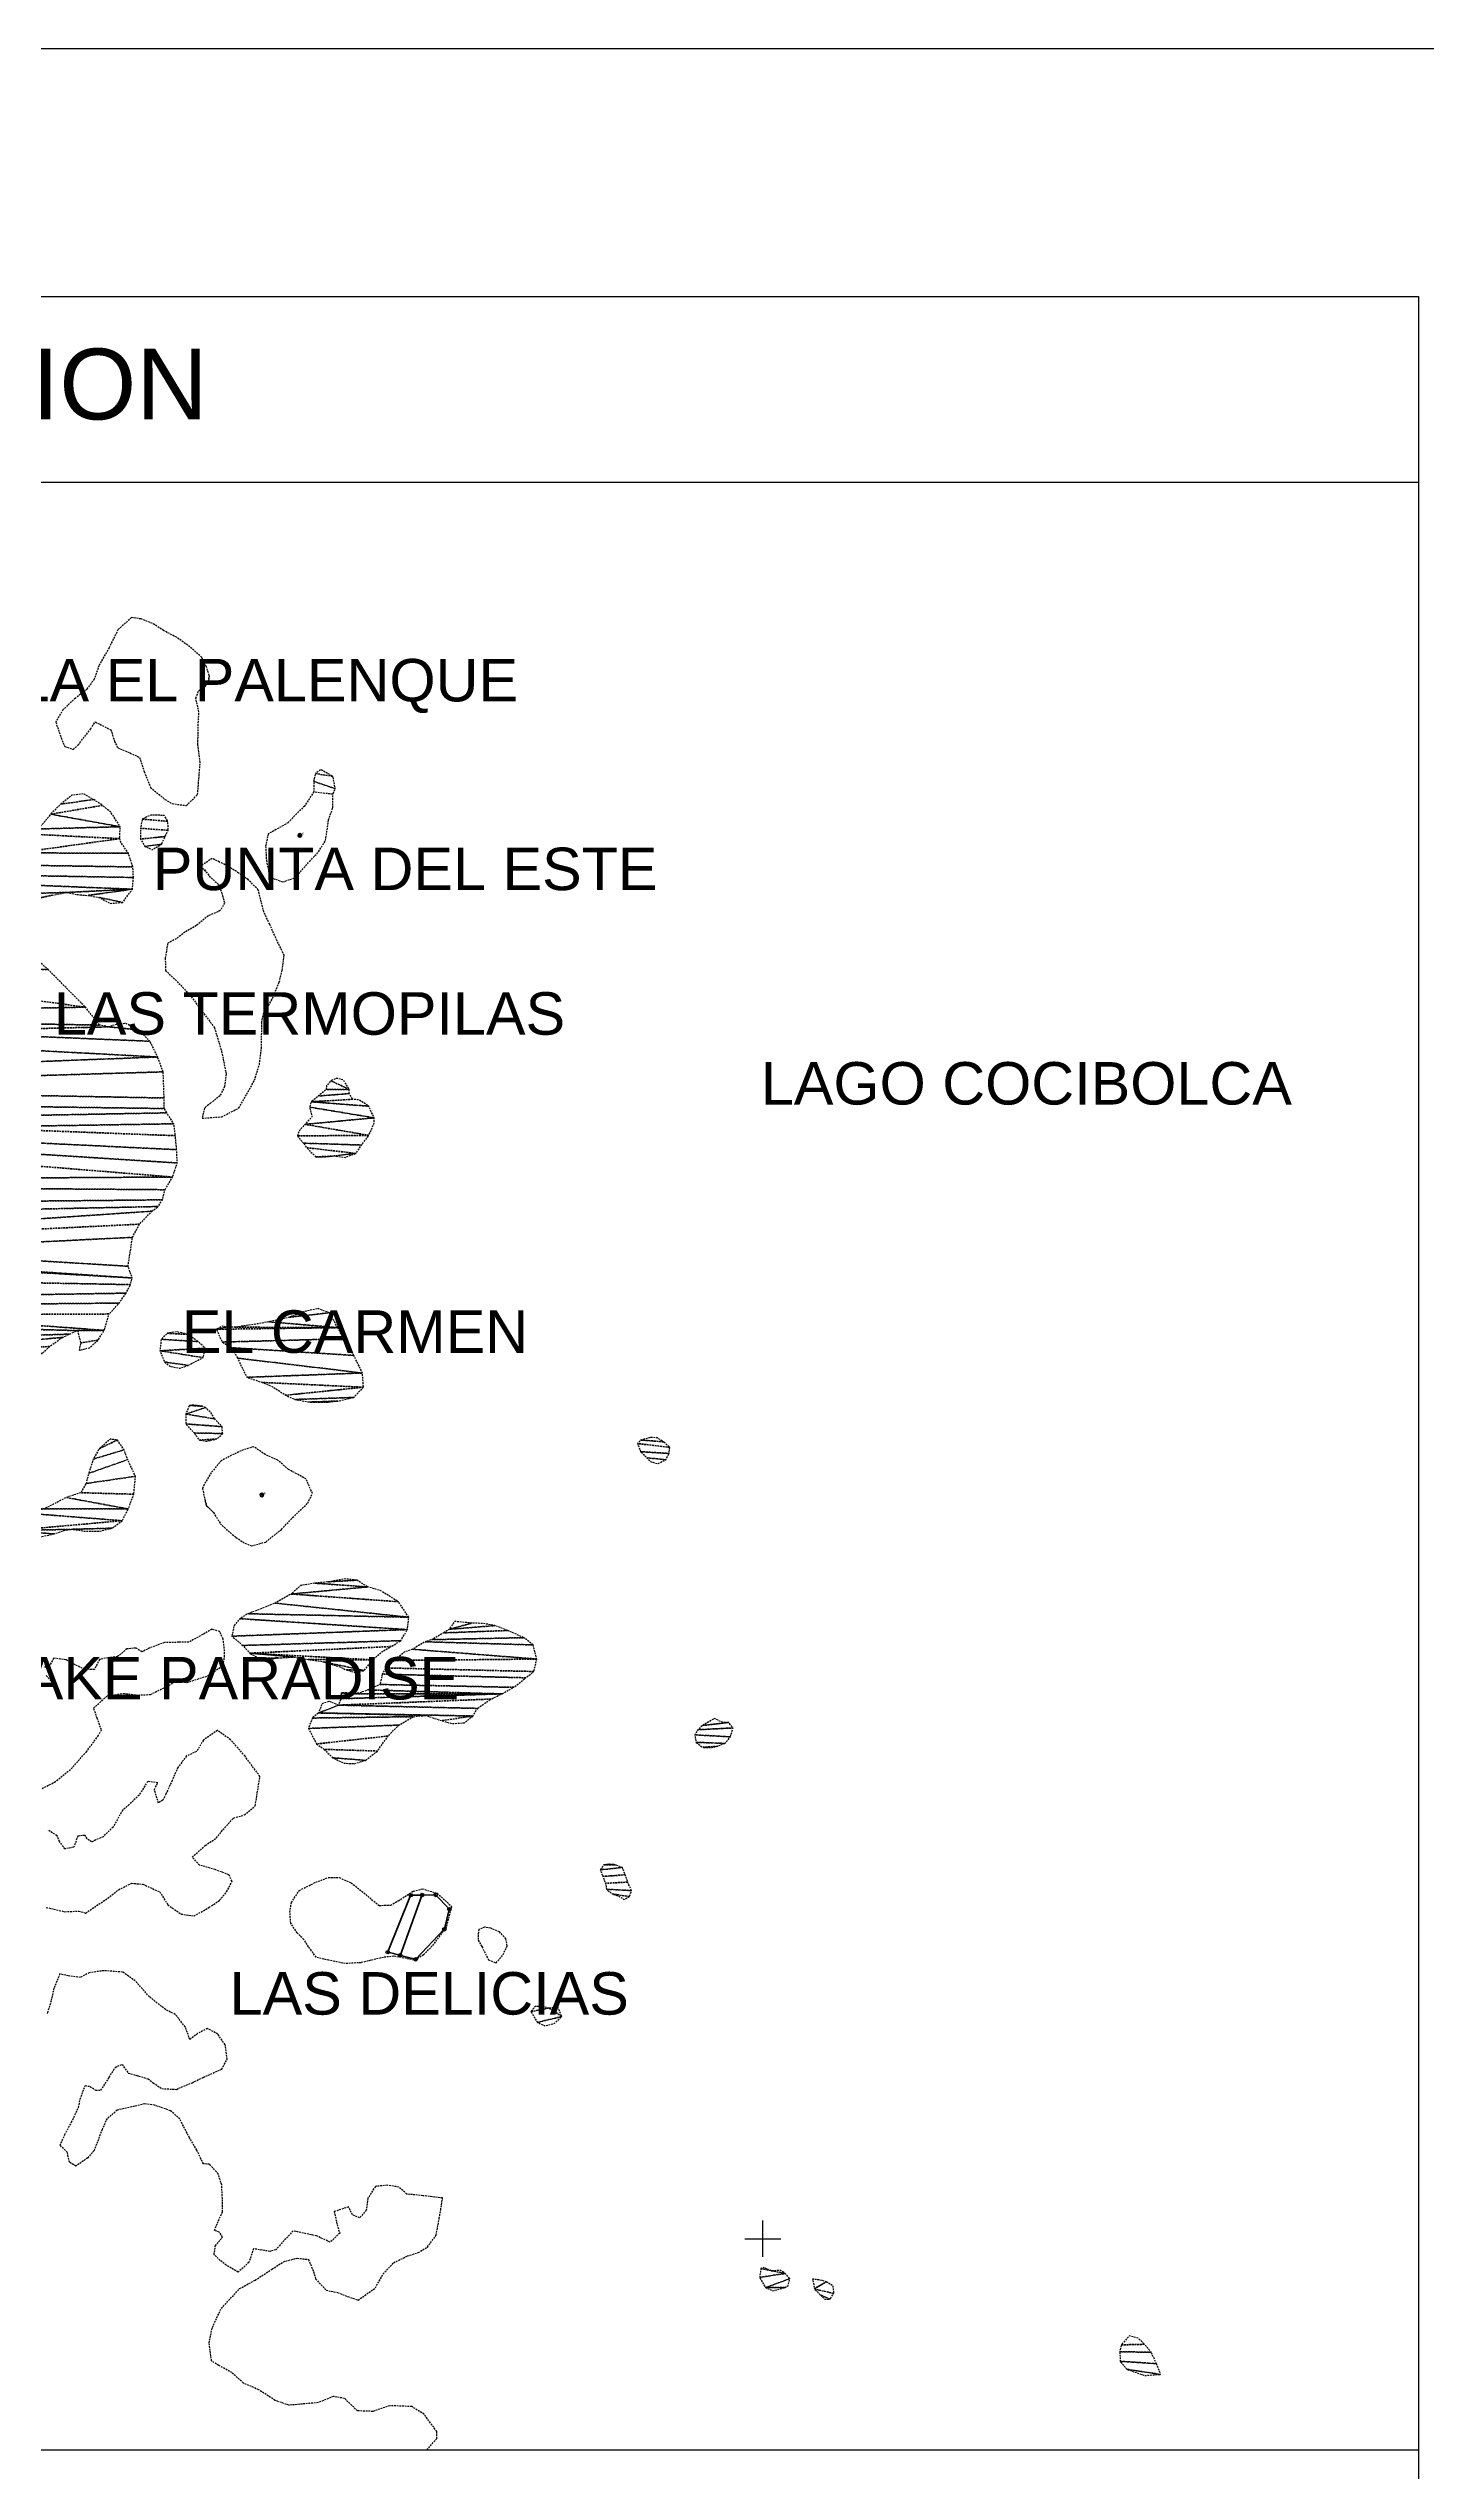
# Model space of a CAD drawing. Header units: metres. Extents: x 615852 to 659911, y 1301217 to 1325118.
# Drawn here: x 619861.3 to 620055.9, y 1315011.7 to 1315353.8 of the extents above; entities that cross this region are included whole.
import ezdxf
from ezdxf.enums import TextEntityAlignment as Align

# ---------------------------------------------------------------- set-up
doc = ezdxf.new("R2010")
doc.units = ezdxf.units.M
doc.header["$PDMODE"] = 32
doc.header["$PDSIZE"] = 0.5
doc.linetypes.add('HIDDEN', pattern=[0.375, 0.25, -0.125])
for name, color, linetype in [('3', 7, 'Continuous'), ('42', 7, 'Continuous'), ('CAJETIN', 5, 'Continuous'), ('CVL_CUADCON_LIN', 8, 'Continuous'), ('TEXTO 2', 7, 'Continuous')]:
    doc.layers.add(name, color=color, linetype=linetype)
doc.layers.add('Point', color=5, linetype='Continuous', lineweight=100)
doc.layers.add('Point_Name', color=1, linetype='Continuous', lineweight=100)
doc.styles.add('PI', font='arial.ttf', dxfattribs={"height": 0.4})
doc.styles.get("Standard").update_dxf_attribs({"font": 'arial.ttf'})

# ---------------------------------------------------------------- blocks, each defined once
blk = doc.blocks.new('COORD')
at = {"layer": '42', "color": 2, "linetype": 'Continuous'}
for p, q in [((-2, 0), (2, 0)), ((0, -2), (0, 2))]:
    blk.add_line(p, q, dxfattribs=at)
blk = doc.blocks.new('COORD$')
at = {"layer": '42', "color": 2, "linetype": 'Continuous'}
blk.add_blockref('COORD', (0, 0), dxfattribs=at)

msp = doc.modelspace()

# ---------------------------------------------------------------- linework, layer by layer
msp.add_line((620054.73869, 1315014.74193), (619584.56393, 1315014.74193))
msp.add_lwpolyline([(619050.23868, 1313882.06251), (619050.23868, 1315353.81251), (620089.73868, 1315353.81251), (620089.73868, 1313882.06251)], close=True)
at = {"layer": '3', "color": 30, "linetype": 'HIDDEN'}
for points in [[(619883.21468, 1315263.44311), (619883.91526, 1315264.45486), (619884.00267, 1315265.29764), (619883.56714, 1315266.58782), (619882.93791, 1315267.84333), (619881.27005, 1315269.34605), (619879.37754, 1315270.68439), (619877.55422, 1315271.63485), (619875.98894, 1315272.65297), (619874.36351, 1315273.28207), (619873.00211, 1315273.46072), (619871.11202, 1315271.7554), (619869.84631, 1315269.21544), (619868.4189, 1315266.67357), (619867.76088, 1315264.7882), (619866.70912, 1315263.35149), (619865.1051, 1315262.10285), (619863.34371, 1315260.46379), (619862.32813, 1315258.70368), (619863.09803, 1315256.47846), (619863.59715, 1315255.28615), (619864.76729, 1315254.84615), (619865.50432, 1315255.50213), (619867.25857, 1315257.7564), (619867.8948, 1315258.73502), (619870.1083, 1315257.62707), (619870.61226, 1315256.01387), (619871.07596, 1315255.08023), (619872.79976, 1315254.35518), (619874.16626, 1315253.72329), (619874.80415, 1315251.7231), (619875.70338, 1315249.49929), (619877.72943, 1315247.80645), (619878.77202, 1315247.20322), (619880.78176, 1315246.93474), (619882.3501, 1315248.47441), (619882.71862, 1315253.04399), (619882.39853, 1315255.56585), (619882.43293, 1315258.22125), (619882.54048, 1315260.13287), (619882.09729, 1315262.10285), (619882.50569, 1315263.17602), (619883.11771, 1315263.44196), (619883.91628, 1315264.35776), (619884.03619, 1315265.20093), (619884.00267, 1315265.29764)], [(619898.75487, 1315248.88867), (619897.45106, 1315246.86631), (619896.33062, 1315245.78499), (619895.11524, 1315244.50845), (619893.44318, 1315243.55034), (619892.31751, 1315242.92227), (619891.94925, 1315241.16954), (619892.06929, 1315239.1635), (619892.37791, 1315237.64523), (619893.0042, 1315236.64877), (619894.3693, 1315236.14621), (619896.11018, 1315236.74893), (619898.15547, 1315239.03888), (619899.43443, 1315240.4134), (619900.41942, 1315242.01118), (619900.83954, 1315244.8976), (619901.43487, 1315246.62051), (619901.4443, 1315248.62809)], [(619883.34491, 1315237.89817), (619884.0028, 1315236.9667), (619885.34343, 1315235.78407), (619885.87926, 1315234.20362), (619886.15003, 1315233.17059), (619885.54731, 1315232.09525), (619883.8727, 1315231.36384), (619882.17311, 1315229.98447), (619880.56539, 1315229.05949), (619879.34594, 1315228.13898), (619878.12368, 1315227.47739), (619877.79136, 1315225.40139), (619877.81137, 1315223.65325), (619879.18526, 1315222.37378), (619881.21615, 1315220.26006), (619884.73282, 1315215.573), (619885.74215, 1315212.21727), (619886.39367, 1315209.0193), (619886.15475, 1315207.2681), (619885.52234, 1315205.96569), (619884.20706, 1315204.94694), (619883.30897, 1315204.22431), (619883.00175, 1315202.79626), (619885.75056, 1315202.98957), (619888.19596, 1315204.24788), (619890.38461, 1315208.15829), (619891.0713, 1315210.36783), (619891.36871, 1315212.67014), (619891.42401, 1315216.32952), (619891.60559, 1315217.43238), (619892.93921, 1315219.68181), (619893.88381, 1315221.99138), (619894.2852, 1315223.67962), (619894.58478, 1315225.78774), (619893.3917, 1315228.2348), (619892.52802, 1315230.16758), (619891.69899, 1315231.90654), (619890.9189, 1315235.03838), (619889.47824, 1315236.47892), (619888.14066, 1315237.40262), (619886.5755, 1315238.42074), (619885.43658, 1315238.95822), (619884.39501, 1315239.46435), (619882.75723, 1315238.34467), (619883.67379, 1315237.43243)], [(619883.35816, 1315148.95529), (619883.62703, 1315148.08409), (619884.60896, 1315147.12395), (619885.56566, 1315145.54834), (619886.67783, 1315144.525), (619887.78884, 1315143.59875), (619889.02779, 1315142.80349), (619889.93837, 1315142.42529), (619891.97117, 1315142.96659), (619894.18415, 1315144.74034), (619895.75109, 1315146.40961), (619897.89629, 1315148.44152), (619898.56042, 1315149.80904), (619897.66297, 1315151.87102), (619895.18788, 1315153.20261), (619893.68414, 1315154.51292), (619891.89497, 1315155.30193), (619890.26394, 1315156.41651), (619888.84481, 1315155.97932), (619887.49232, 1315155.38106), (619885.72278, 1315154.45418), (619884.25332, 1315152.75369), (619883.26896, 1315151.09119), (619883.04916, 1315150.50592), (619883.52853, 1315148.21254), (619884.11799, 1315147.60408)], [(619860.39128, 1315108.18745), (619862.16146, 1315109.04948), (619864.50238, 1315110.95422), (619866.64362, 1315113.34229), (619868.30091, 1315115.59541), (619868.77671, 1315116.44265), (619868.17501, 1315118.11943), (619867.67359, 1315119.50594), (619869.56343, 1315121.24363), (619871.85733, 1315121.59367), (619873.96378, 1315121.3587), (619875.71065, 1315121.44343), (619878.3175, 1315122.73603), (619879.37767, 1315123.42807), (619880.86994, 1315123.12136), (619882.32067, 1315123.62367), (619883.77216, 1315124.06112), (619885.95571, 1315125.57543), (619886.16825, 1315126.80826), (619886.12251, 1315127.97343), (619885.9459, 1315129.26654), (619885.48067, 1315130.32964), (619884.37666, 1315130.64081), (619883.09031, 1315129.91373), (619881.12848, 1315128.82285), (619879.70451, 1315128.80654), (619877.69809, 1315128.7836), (619875.6031, 1315128.01497), (619874.47679, 1315127.45163), (619873.6614, 1315127.9928), (619872.36804, 1315127.88092), (619871.0534, 1315126.7973), (619869.72844, 1315126.62031), (619868.50134, 1315126.37961), (619867.77286, 1315124.97908), (619866.41336, 1315124.9959), (619865.01399, 1315125.65979), (619863.77657, 1315126.32558), (619862.02601, 1315126.56463), (619861.32849, 1315125.29395), (619860.71366, 1315125.28681)], [(619860.98584, 1315124.12432), (619861.90457, 1315123.03395), (619858.73603, 1315122.7387)], [(619860.97157, 1315091.38983), (619863.60034, 1315090.77233), (619865.57364, 1315090.85962), (619866.5478, 1315090.57928), (619869.6632, 1315092.68714), (619871.20326, 1315093.87041), (619873.03753, 1315094.79793), (619874.62512, 1315094.6542), (619877.00005, 1315093.58052), (619878.15376, 1315091.74815), (619880.01365, 1315090.44192), (619881.86156, 1315090.17165), (619883.98369, 1315091.39391), (619885.4613, 1315092.38209), (619886.45075, 1315093.59147), (619887.21084, 1315095.05711), (619886.77938, 1315095.99113), (619884.82915, 1315096.71363), (619882.62075, 1315097.36834), (619881.5723, 1315098.48955), (619883.43079, 1315100.12963), (619885.00461, 1315101.18381), (619885.92984, 1315102.35994), (619887.43231, 1315103.99607), (619888.94853, 1315104.43429), (619890.48744, 1315105.71465), (619891.15196, 1315109.86665), (619889.04792, 1315112.72428), (619887.01486, 1315115.03232), (619885.15472, 1315116.37091), (619883.16384, 1315114.98823), (619882.21108, 1315113.39084), (619880.79425, 1315112.75945), (619879.55059, 1315111.12625), (619878.76234, 1315109.30407), (619877.87801, 1315107.38366), (619877.43457, 1315106.53679), (619876.82446, 1315106.1089), (619876.25258, 1315108.01263), (619876.72724, 1315108.9571), (619875.30072, 1315109.16735), (619874.09274, 1315107.24324), (619872.68406, 1315105.89967), (619871.75449, 1315105.11193), (619870.42227, 1315102.73304), (619869.01385, 1315101.35711), (619867.3716, 1315100.62595), (619866.75155, 1315101.07219), (619866.45478, 1315101.55449), (619865.45258, 1315101.44593), (619864.85547, 1315099.88498), (619863.62837, 1315099.64427), (619862.83987, 1315100.67131), (619862.50665, 1315101.50938), (619861.20285, 1315102.30388)], [(619912.93812, 1315083.94824), (619910.05234, 1315084.50393), (619908.59791, 1315084.32541), (619906.79001, 1315083.91625), (619905.4346, 1315083.57692), (619903.20276, 1315083.45434), (619900.89956, 1315083.9137), (619899.0821, 1315084.34618), (619898.02945, 1315085.82354), (619897.33804, 1315086.85173), (619896.42122, 1315087.78028), (619895.49918, 1315089.16194), (619895.38424, 1315090.71474), (619895.59525, 1315092.07703), (619896.70869, 1315093.77344), (619899.02578, 1315094.93326), (619900.79825, 1315095.60109), (619902.35207, 1315095.58643), (619904.04338, 1315094.86113), (619905.51335, 1315093.67991), (619906.91858, 1315092.49792), (619907.96372, 1315091.66813), (619909.61412, 1315091.68699), (619910.67506, 1315092.3143), (619912.79579, 1315093.66602), (619914.0866, 1315094.00459), (619916.19752, 1315093.3811), (619918.19299, 1315091.52605), (619917.44959, 1315088.60344), (619915.47311, 1315085.95823), (619914.25786, 1315084.68156), (619913.35735, 1315084.16282), (619912.93812, 1315083.94824)], [(619921.96972, 1315086.74482), (619922.4979, 1315085.84431), (619922.99473, 1315084.8462), (619923.42542, 1315083.97691), (619924.49821, 1315083.56826), (619925.48843, 1315084.71291), (619926.05687, 1315085.94969), (619925.88357, 1315086.95151), (619924.96637, 1315087.91229), (619923.73035, 1315088.44862), (619922.85481, 1315088.60051), (619922.07026, 1315088.27481), (619921.94972, 1315087.49625), (619921.96972, 1315086.74482)], [(619914.69579, 1315014.74193), (619914.73315, 1315014.78242), (619916.10654, 1315016.38466), (619916.12743, 1315017.38864), (619914.31941, 1315019.82869), (619912.59166, 1315020.90976), (619909.48313, 1315021.03617), (619907.09723, 1315020.23173), (619904.92783, 1315020.30411), (619903.09534, 1315022.06397), (619901.50623, 1315022.33717), (619899.38002, 1315021.47107), (619895.2414, 1315021.09988), (619893.29154, 1315021.79001), (619890.97649, 1315023.28521), (619888.82952, 1315024.2321), (619887.1944, 1315025.70271), (619885.33796, 1315026.71765), (619884.32735, 1315027.35362), (619883.97451, 1315029.90747), (619884.43515, 1315032.08209), (619885.69882, 1315034.78401), (619888.28873, 1315037.56568), (619890.47597, 1315038.75634), (619892.85333, 1315040.30531), (619894.45965, 1315041.35975), (619896.39573, 1315041.86754), (619897.9837, 1315041.69144), (619898.71563, 1315039.95145), (619899.01839, 1315038.95117), (619900.49307, 1315037.34906), (619902.11531, 1315037.01151), (619903.57828, 1315036.44537), (619905.00811, 1315035.9437), (619907.44829, 1315037.65526), (619908.52643, 1315039.61034), (619910.02927, 1315041.21398), (619911.96027, 1315042.17501), (619913.50835, 1315042.6461), (619914.79393, 1315043.43779), (619916.03722, 1315045.10336), (619916.46332, 1315047.4718), (619916.67612, 1315048.67227), (619916.94817, 1315050.35899), (619914.16102, 1315050.68328), (619911.89273, 1315050.91647), (619910.74859, 1315051.90707), (619909.12749, 1315052.14752), (619907.44612, 1315051.99881), (619906.36543, 1315050.27043), (619906.15748, 1315048.64908), (619905.23161, 1315047.53768), (619904.22317, 1315047.97946), (619903.66008, 1315049.10627), (619901.62868, 1315048.43538), (619902.13927, 1315046.2396), (619902.44012, 1315045.40115), (619901.06304, 1315044.1227), (619899.14326, 1315045.00728), (619895.83392, 1315045.7141), (619894.01149, 1315043.75062), (619893.40444, 1315043.0638), (619892.56561, 1315042.82756), (619890.23106, 1315043.18931), (619889.60566, 1315041.27183), (619888.0679, 1315039.89437), (619886.40603, 1315040.87911), (619885.55674, 1315041.54936), (619884.67382, 1315042.34869), (619884.85387, 1315043.58114), (619885.87505, 1315044.85565), (619885.41416, 1315045.53023), (619884.73167, 1315045.78151), (619885.29858, 1315047.14789), (619885.86702, 1315048.38467), (619885.84523, 1315050.29476), (619885.75871, 1315052.20409), (619885.25513, 1315053.78492), (619884.00981, 1315055.13053), (619883.16766, 1315055.1857), (619882.23937, 1315057.11771), (619881.21615, 1315058.85451), (619879.8262, 1315061.52597), (619878.51845, 1315062.67661), (619876.27628, 1315063.4604), (619874.88251, 1315063.63879), (619871.00868, 1315062.75268), (619869.56572, 1315061.57057), (619868.87113, 1315060.04083), (619867.74024, 1315057.04916), (619866.84559, 1315056.03511), (619865.17607, 1315054.85045), (619864.26333, 1315055.42284), (619863.95611, 1315056.81151), (619862.94143, 1315057.80364), (619863.60403, 1315059.30062), (619864.55488, 1315061.05998), (619865.53439, 1315063.14337), (619865.77994, 1315064.31185), (619866.47007, 1315066.22997), (619867.18352, 1315066.10867), (619867.96654, 1315065.56711), (619868.71083, 1315065.57565), (619869.88747, 1315067.40228), (619870.71293, 1315068.80408), (619871.67944, 1315069.20355), (619872.56721, 1315067.98334), (619874.06062, 1315067.57953), (619875.35997, 1315067.17343), (619876.07814, 1315066.63123), (619877.28523, 1315065.80323), (619879.35779, 1315065.69747), (619881.58046, 1315066.62945), (619883.15759, 1315067.39221), (619885.76597, 1315068.55522), (619886.5267, 1315069.95612), (619886.24458, 1315071.99275), (619885.19154, 1315073.50248), (619883.72603, 1315074.29519), (619882.34259, 1315073.56708), (619881.25196, 1315072.71283), (619880.61636, 1315074.51869), (619879.2045, 1315076.28339), (619877.83749, 1315076.94766), (619875.55111, 1315078.76702), (619873.55118, 1315081.01072), (619871.75679, 1315082.25298), (619869.10049, 1315082.44921), (619867.06476, 1315082.16684), (619865.81001, 1315081.505), (619864.0922, 1315081.71193), (619862.8916, 1315081.98972), (619862.07303, 1315079.97284), (619861.67279, 1315078.1875), (619861.11097, 1315076.36787)]]:
    msp.add_lwpolyline(points, dxfattribs=at)
at = {"layer": 'CAJETIN'}
msp.add_lwpolyline([(619085.23868, 1313917.06251), (619085.23868, 1315318.81251), (620054.73868, 1315318.81251), (620054.73868, 1313917.06251)], close=True, dxfattribs=at)
at = {"layer": 'CVL_CUADCON_LIN', "color": 4, "lineweight": 40, "ltscale": 0.5, "flags": 128}
for points in [[(619909.21734, 1315085.12298), (619912.43289, 1315093.05301)], [(619914.02783, 1315093.06742), (619910.98081, 1315084.67356)], [(619910.98081, 1315084.67356), (619914.02783, 1315093.06742)], [(619912.52054, 1315093.11266), (619913.98586, 1315093.12669)], [(619914.11328, 1315093.12792), (619915.89714, 1315093.14501)], [(619916.00502, 1315093.0997), (619917.85419, 1315091.17767)], [(619917.88266, 1315091.07001), (619917.19161, 1315088.35317)], [(619910.89733, 1315084.62942), (619909.25513, 1315085.0482)], [(619917.132, 1315088.24526), (619913.19164, 1315084.1017)], [(619913.086, 1315084.07127), (619911.0208, 1315084.59793)]]:
    msp.add_lwpolyline(points, dxfattribs=at)
at = {"layer": 'CVL_CUADCON_LIN', "color": 4, "lineweight": 40, "ltscale": 0.5}
for centre in [(619912.45683, 1315093.11205), (619914.04957, 1315093.12731), (619914.04957, 1315093.12731), (619915.96085, 1315093.14562), (619917.17591, 1315088.29143), (619917.89837, 1315091.13176), (619909.19339, 1315085.06394), (619910.95907, 1315084.61367), (619910.95907, 1315084.61367), (619913.14774, 1315084.05553)]:
    msp.add_circle(centre, 0.06371, dxfattribs=at)
at = {"layer": 'CVL_CUADCON_LIN', "color": 4, "ltscale": 0.5}
for p in [(619912.45683, 1315093.11205), (619914.04957, 1315093.12731), (619914.04957, 1315093.12731), (619915.96085, 1315093.14562), (619917.17591, 1315088.29143), (619917.89837, 1315091.13176), (619909.19339, 1315085.06394), (619910.95907, 1315084.61367), (619910.95907, 1315084.61367), (619913.14774, 1315084.05553)]:
    msp.add_point(p, dxfattribs=at)
at = {"layer": 'Point'}
for p in [(619896.77724, 1315242.71706, 2.85244), (619891.42183, 1315149.60423, 2.06502)]:
    msp.add_point(p, dxfattribs=at)
at = {"layer": 'TEXTO 2'}
msp.add_line((619584.56393, 1315292.56251), (620054.73868, 1315292.56251), dxfattribs=at)

# ---------------------------------------------------------------- block references
at = {"layer": '42', "color": 1, "linetype": 'Continuous', "xscale": 1.274245939333923, "yscale": 1.274245939333923, "zscale": 0.1274245939301883}
msp.add_blockref('COORD$', (619962.16428, 1315044.61086), dxfattribs=at)

# ---------------------------------------------------------------- texts
at = {"layer": 'CVL_CUADCON_LIN', "color": 4, "ltscale": 0.5}
for p in [(619912.38514, 1315093.21739), (619913.97595, 1315093.2313)]:
    msp.add_text('1', height=0.12742, rotation=90, dxfattribs=at).set_placement(p, align=Align.BOTTOM_RIGHT)
for s, p in [('2', (619914.15357, 1315093.20093)), ('3', (619918.02156, 1315091.16433)), ('4', (619917.28744, 1315088.22982))]:
    msp.add_text(s, height=0.12742, rotation=90, dxfattribs=at).set_placement(p, align=Align.MIDDLE_LEFT)
msp.add_text('2', height=0.12742, rotation=90, dxfattribs=at).set_placement((619916.01019, 1315093.2631), align=Align.BOTTOM_LEFT)
for s, p in [('4', (619909.07967, 1315085.00647)), ('6', (619910.84642, 1315084.5541))]:
    msp.add_text(s, height=0.12742, rotation=90, dxfattribs=at).set_placement(p, align=Align.TOP_RIGHT)
msp.add_text('3', height=0.12742, rotation=90, dxfattribs=at).set_placement((619911.01864, 1315084.50103), align=Align.TOP_LEFT)
msp.add_text('5', height=0.12742, rotation=90, dxfattribs=at).set_placement((619913.18301, 1315083.93309), align=Align.TOP_CENTER)
at = {"layer": 'Point_Name'}
for s, p in [('p49', (619896.77724, 1315242.84206, -17.62049)), ('p48', (619891.42183, 1315149.72923, -17.62049))]:
    msp.add_text(s, height=0.25, dxfattribs=at).set_placement(p)
at = {"layer": 'TEXTO 2', "style": 'PI'}
for s, height, p in [('PLANTA DE UBICACION', 10, (619724.67049, 1315301.43825)), ('ISLA EL PALENQUE', 6, (619848.87298, 1315261.63205)), ('PUNTA DEL ESTE', 6, (619876.03546, 1315234.99076)), ('LAS TERMOPILAS', 6, (619862.05409, 1315214.58072)), ('LAGO COCIBOLCA', 6, (619961.86632, 1315204.71952)), ('EL CARMEN', 6, (619880.12367, 1315169.67106)), ('MANKU LAKE PARADISE', 6, (619820.55081, 1315120.73736)), ('LAS DELICIAS', 6, (619886.87309, 1315076.24867))]:
    msp.add_text(s, height=height, dxfattribs=at).set_placement(p)

# ---------------------------------------------------------------- meshes
at = {"layer": '3', "color": 30, "linetype": 'HIDDEN'}
mesh = msp.add_polyface(dxfattribs=at)
corners = [(619901.44888, 1315251.05642), (619898.98462, 1315251.44914), (619901.79242, 1315249.31197), (619898.73831, 1315250.34551), (619901.4773, 1315248.56361), (619899.72254, 1315252.00802), (619898.75487, 1315248.88867)]
mesh.append_faces([[corners[k] for k in face] for face in [(1, 0, 5), (2, 3, 6, 4)]], dxfattribs={"vtx0": -1, "color": 30})
mesh.append_faces([[corners[k] for k in face] for face in [(0, 1, 3, 2)]], dxfattribs={"vtx0": -1, "vtx2": -1, "color": 30})
mesh = msp.add_polyface(dxfattribs=at)
corners = [(619867.66378, 1315247.78849), (619863.01075, 1315247.12014), (619868.93561, 1315246.96124), (619861.60283, 1315245.71172), (619871.42982, 1315243.94612), (619859.74944, 1315243.61839), (619871.35196, 1315242.26157), (619858.85148, 1315242.89576), (619857.00446, 1315240.25196), (619872.57307, 1315240.20341), (619873.21019, 1315238.26796), (619856.21506, 1315238.52688), (619873.29187, 1315236.77951), (619855.22816, 1315237.09094), (619873.1489, 1315235.12656), (619854.36805, 1315235.88321), (619863.83289, 1315234.66388), (619853.77017, 1315234.38686), (619861.8629, 1315234.28517), (619854.59703, 1315232.84222), (619857.89834, 1315232.84757), (619866.84763, 1315234.24504), (619871.77845, 1315233.26527), (619868.40437, 1315233.97145), (619870.14474, 1315245.93892), (619871.4539, 1315241.84183), (619870.03248, 1315233.1158), (619865.45462, 1315234.35857), (619859.79722, 1315233.77586), (619856.02762, 1315232.27582), (619858.14618, 1315242.3049), (619860.64562, 1315244.50284), (619864.64675, 1315248.40153), (619866.263, 1315248.58196)]
mesh.append_faces([[corners[k] for k in face] for face in [(1, 0, 33, 32), (20, 19, 29), (22, 23, 26)]], dxfattribs={"vtx0": -1, "color": 30})
mesh.append_faces([[corners[k] for k in face] for face in [(2, 3, 4, 24), (6, 8, 9, 25), (18, 19, 20, 28), (21, 14, 16, 27)]], dxfattribs={"vtx0": -1, "vtx1": -1, "color": 30})
mesh.append_faces([[corners[k] for k in face] for face in [(0, 1, 3, 2), (4, 5, 7, 6), (9, 8, 11, 10), (10, 11, 13, 12), (12, 13, 15, 14), (16, 17, 19, 18), (14, 21, 23, 22)]], dxfattribs={"vtx0": -1, "vtx2": -1, "color": 30})
mesh.append_faces([[corners[k] for k in face] for face in [(14, 15, 17, 16)]], dxfattribs={"vtx0": -1, "vtx2": -1, "vtx3": -1, "color": 30})
mesh.append_faces([[corners[k] for k in face] for face in [(4, 3, 31, 5), (6, 7, 30, 8)]], dxfattribs={"vtx0": -1, "vtx3": -1, "color": 30})
mesh = msp.add_polyface(dxfattribs=at)
corners = [(619878.15325, 1315244.70303), (619874.5247, 1315245.01764), (619878.20014, 1315243.44076), (619874.28069, 1315243.71969), (619877.75696, 1315242.56153), (619874.29802, 1315242.19811), (619877.28383, 1315241.48759), (619874.92469, 1315241.16916), (619875.93351, 1315240.69501), (619875.74824, 1315245.58213), (619877.62584, 1315245.5388)]
mesh.append_faces([[corners[k] for k in face] for face in [(1, 0, 10, 9), (6, 7, 8)]], dxfattribs={"vtx0": -1, "color": 30})
mesh.append_faces([[corners[k] for k in face] for face in [(0, 1, 3, 2), (2, 3, 5, 4), (4, 5, 7, 6)]], dxfattribs={"vtx0": -1, "vtx2": -1, "color": 30})
mesh = msp.add_polyface(dxfattribs=at)
corners = [(619854.29732, 1315196.76946), (619836.13779, 1315199.79962), (619835.82394, 1315196.10494), (619853.36955, 1315195.81989), (619836.9082, 1315194.6927), (619850.37176, 1315194.7494), (619848.96333, 1315193.37347), (619837.92097, 1315193.8624), (619846.93753, 1315192.21709), (619839.99952, 1315193.23865), (619843.0321, 1315191.26587), (619853.93952, 1315228.07514), (619850.44286, 1315228.16459), (619855.98494, 1315227.51561), (619849.09853, 1315226.85415), (619858.09802, 1315226.69806), (619847.84034, 1315223.66663), (619861.2384, 1315223.78743), (619866.51008, 1315218.47293), (619846.89791, 1315221.16273), (619845.92986, 1315218.07575), (619868.54569, 1315215.93833), (619844.07214, 1315216.3708), (619869.84312, 1315215.69418), (619842.92226, 1315215.03017), (619875.62756, 1315213.65577), (619876.72112, 1315211.43412), (619842.26271, 1315213.27426), (619840.42232, 1315210.04774), (619877.48949, 1315209.33837), (619838.95477, 1315208.18543), (619877.62877, 1315205.64879), (619838.26323, 1315206.39664), (619877.64572, 1315204.15958), (619838.02355, 1315204.71031), (619878.00875, 1315203.54858), (619837.23632, 1315202.79091), (619878.99731, 1315202.00572), (619836.79989, 1315201.32897), (619879.21074, 1315200.32448), (619855.05525, 1315201.24627), (619879.39513, 1315198.35157), (619855.59298, 1315199.50399), (619879.48139, 1315196.4746), (619855.6428, 1315197.9828), (619878.82427, 1315194.492), (619855.40197, 1315196.39356), (619853.83962, 1315194.33578), (619877.74434, 1315192.69888), (619852.56142, 1315192.89652), (619877.40463, 1315191.27033), (619851.15898, 1315191.00261), (619876.76814, 1315190.32407), (619850.33162, 1315189.76277), (619875.90178, 1315189.66656), (619848.8972, 1315187.83598), (619874.14269, 1315187.8333), (619848.10258, 1315186.56415), (619873.1605, 1315185.97647), (619847.54115, 1315184.71216), (619872.52758, 1315181.88958), (619847.75012, 1315183.41944), (619873.1289, 1315180.24517), (619848.57698, 1315181.8748), (619852.01247, 1315181.4608), (619872.8808, 1315179.30337), (619853.32762, 1315179.66258), (619872.24724, 1315178.09819), (619853.89925, 1315177.79123), (619871.25996, 1315176.69461), (619854.07548, 1315176.53049), (619869.85345, 1315175.15672), (619854.12454, 1315175.07402), (619869.16765, 1315172.85008), (619853.87823, 1315173.9704), (619865.41372, 1315172.80714), (619853.85542, 1315173.12825), (619864.25428, 1315172.30814), (619854.15971, 1315171.9985), (619863.25629, 1315171.84343), (619855.23759, 1315171.1366), (619861.45846, 1315170.56013), (619855.63592, 1315170.26693), (619860.4016, 1315169.57667), (619856.90647, 1315169.53679), (619868.30944, 1315171.48039), (619865.82211, 1315171.06333), (619851.13643, 1315181.64505), (619874.02342, 1315215.25635), (619851.34031, 1315194.95481), (619845.36104, 1315191.3896), (619843.90776, 1315191.11398), (619840.94284, 1315192.82847), (619835.93633, 1315197.59556), (619841.76563, 1315211.4554), (619846.49728, 1315219.40975), (619852.15366, 1315228.57273), (619859.63603, 1315225.22618), (619870.87501, 1315216.02982), (619872.20035, 1315216.17444), (619867.0919, 1315170.39792), (619865.63977, 1315170.02521), (619858.13777, 1315169.42134), (619850.23668, 1315181.08426), (619849.42652, 1315181.17218), (619854.41328, 1315195.11944)]
mesh.append_faces([[corners[k] for k in face] for face in [(8, 10, 91, 90), (12, 11, 96), (83, 84, 102), (85, 86, 101, 100), (87, 63, 104, 103), (23, 88, 99, 98)]], dxfattribs={"vtx0": -1, "color": 30})
mesh.append_faces([[corners[k] for k in face] for face in [(3, 4, 5, 89), (15, 16, 17, 97)]], dxfattribs={"vtx0": -1, "vtx1": -1, "color": 30})
mesh.append_faces([[corners[k] for k in face] for face in [(37, 38, 40, 39)]], dxfattribs={"vtx0": -1, "vtx1": -1, "vtx2": -1, "color": 30})
mesh.append_faces([[corners[k] for k in face] for face in [(23, 24, 25, 88), (62, 63, 87, 64)]], dxfattribs={"vtx0": -1, "vtx1": -1, "vtx3": -1, "color": 30})
mesh.append_faces([[corners[k] for k in face] for face in [(1, 0, 40, 38), (0, 2, 4, 3), (5, 4, 7, 6), (6, 7, 9, 8), (11, 12, 14, 13), (13, 14, 16, 15), (17, 16, 19, 18), (18, 20, 22, 21), (21, 22, 24, 23), (25, 24, 27, 26), (26, 28, 30, 29), (29, 30, 32, 31), (31, 32, 34, 33), (33, 34, 36, 35), (35, 36, 38, 37), (39, 40, 42, 41), (41, 42, 44, 43), (43, 44, 46, 45), (45, 47, 49, 48), (48, 49, 51, 50), (50, 51, 53, 52), (52, 53, 55, 54), (54, 55, 57, 56), (56, 57, 59, 58), (58, 59, 61, 60), (60, 61, 63, 62), (62, 64, 66, 65), (65, 66, 68, 67), (67, 68, 70, 69), (69, 70, 72, 71), (71, 72, 74, 73), (75, 76, 78, 77), (77, 78, 80, 79), (79, 80, 82, 81), (81, 82, 84, 83), (86, 85, 73, 75)]], dxfattribs={"vtx0": -1, "vtx2": -1, "color": 30})
mesh.append_faces([[corners[k] for k in face] for face in [(73, 74, 76, 75)]], dxfattribs={"vtx0": -1, "vtx2": -1, "vtx3": -1, "color": 30})
mesh.append_faces([[corners[k] for k in face] for face in [(0, 1, 93, 2), (8, 9, 92, 10), (18, 19, 95, 20), (26, 27, 94, 28), (45, 46, 105, 47)]], dxfattribs={"vtx0": -1, "vtx3": -1, "color": 30})
mesh = msp.add_polyface(dxfattribs=at)
corners = [(619903.76661, 1315206.85423), (619901.1632, 1315208.08731), (619900.49766, 1315206.84926), (619903.74087, 1315206.27113), (619899.44016, 1315205.93065), (619904.2679, 1315205.46772), (619898.38139, 1315205.10902), (619906.51236, 1315204.48974), (619907.2755, 1315202.84711), (619898.16337, 1315204.3618), (619897.51159, 1315201.92595), (619906.52701, 1315200.37787), (619896.42976, 1315200.29479), (619905.50698, 1315199.00627), (619897.31536, 1315199.26877), (619904.71121, 1315197.83155), (619897.7435, 1315198.62604), (619901.64053, 1315197.47259), (619899.05317, 1315197.31356), (619900.55615, 1315207.40037), (619902.00089, 1315208.42066), (619902.94243, 1315208.17231), (619905.20791, 1315205.34896), (619907.28404, 1315202.10256), (619903.19651, 1315197.26374), (619900.4119, 1315197.36148), (619896.68091, 1315200.97753), (619898.50295, 1315202.97351)]
mesh.append_faces([[corners[k] for k in face] for face in [(1, 0, 21, 20), (17, 18, 25), (15, 17, 24)]], dxfattribs={"vtx0": -1, "color": 30})
mesh.append_faces([[corners[k] for k in face] for face in [(5, 6, 7, 22), (8, 10, 11, 23)]], dxfattribs={"vtx0": -1, "vtx1": -1, "color": 30})
mesh.append_faces([[corners[k] for k in face] for face in [(0, 2, 4, 3), (3, 4, 6, 5), (7, 6, 9, 8), (11, 12, 14, 13), (13, 14, 16, 15)]], dxfattribs={"vtx0": -1, "vtx2": -1, "color": 30})
mesh.append_faces([[corners[k] for k in face] for face in [(15, 16, 18, 17)]], dxfattribs={"vtx0": -1, "vtx2": -1, "vtx3": -1, "color": 30})
mesh.append_faces([[corners[k] for k in face] for face in [(0, 1, 19, 2), (8, 9, 27, 10), (11, 10, 26, 12)]], dxfattribs={"vtx0": -1, "vtx3": -1, "color": 30})
mesh = msp.add_polyface(dxfattribs=at)
corners = [(619900.95524, 1315175.31804), (619895.33059, 1315174.70335), (619902.14424, 1315173.22713), (619892.42506, 1315174.05488), (619886.41355, 1315173.30626), (619884.99289, 1315172.99866), (619903.00385, 1315171.65038), (619885.82268, 1315171.19496), (619904.42234, 1315169.30296), (619887.12636, 1315170.40034), (619905.61592, 1315166.82354), (619887.98482, 1315168.92082), (619889.31042, 1315166.21623), (619905.76832, 1315164.81787), (619891.45472, 1315165.49603), (619894.80917, 1315163.68876), (619904.39303, 1315163.37746), (619896.07832, 1315163.08808), (619902.16565, 1315162.86636), (619898.15381, 1315162.72327), (619887.54661, 1315173.28689), (619890.32561, 1315173.67477), (619897.29612, 1315175.47057), (619899.3948, 1315175.91541), (619900.80819, 1315162.68886), (619898.89848, 1315162.69944), (619892.98318, 1315164.86591), (619888.81384, 1315167.18185), (619885.86193, 1315173.42948)]
mesh.append_faces([[corners[k] for k in face] for face in [(1, 0, 23, 22), (5, 4, 28), (18, 19, 25, 24)]], dxfattribs={"vtx0": -1, "color": 30})
mesh.append_faces([[corners[k] for k in face] for face in [(4, 5, 2, 20)]], dxfattribs={"vtx0": -1, "vtx1": -1, "vtx2": -1, "color": 30})
mesh.append_faces([[corners[k] for k in face] for face in [(0, 1, 3, 2), (2, 5, 7, 6), (6, 7, 9, 8), (8, 9, 11, 10), (10, 12, 14, 13), (13, 15, 17, 16), (16, 17, 19, 18)]], dxfattribs={"vtx0": -1, "vtx2": -1, "color": 30})
mesh.append_faces([[corners[k] for k in face] for face in [(2, 3, 21, 20), (10, 11, 27, 12), (13, 14, 26, 15)]], dxfattribs={"vtx0": -1, "vtx3": -1, "color": 30})
mesh = msp.add_polyface(dxfattribs=at)
corners = [(619880.95544, 1315172.27247), (619878.0731, 1315172.43379), (619882.42363, 1315171.2532), (619877.2089, 1315171.58208), (619883.43755, 1315170.3258), (619877.03331, 1315169.96124), (619883.12918, 1315168.99472), (619881.00539, 1315167.90206), (619877.6986, 1315168.38219), (619883.40926, 1315169.96927), (619879.84494, 1315167.50016), (619878.51513, 1315167.74405), (619879.43004, 1315172.64365)]
mesh.append_faces([[corners[k] for k in face] for face in [(1, 0, 12), (7, 8, 11, 10)]], dxfattribs={"vtx0": -1, "color": 30})
mesh.append_faces([[corners[k] for k in face] for face in [(4, 5, 6, 9)]], dxfattribs={"vtx0": -1, "vtx1": -1, "color": 30})
mesh.append_faces([[corners[k] for k in face] for face in [(0, 1, 3, 2), (2, 3, 5, 4), (6, 5, 8, 7)]], dxfattribs={"vtx0": -1, "vtx2": -1, "color": 30})
mesh = msp.add_polyface(dxfattribs=at)
corners = [(619882.98098, 1315162.12883), (619881.16735, 1315162.23765), (619883.46864, 1315161.94024), (619880.69562, 1315161.03425), (619884.78162, 1315160.33635), (619885.79745, 1315159.247), (619880.67906, 1315159.64189), (619885.90563, 1315158.27691), (619881.85888, 1315158.36012), (619885.07279, 1315157.52269), (619882.5824, 1315157.36468), (619884.18808, 1315161.30083), (619883.58778, 1315157.18195), (619881.84614, 1315162.31016)]
mesh.append_faces([[corners[k] for k in face] for face in [(1, 0, 13), (9, 10, 12)]], dxfattribs={"vtx0": -1, "color": 30})
mesh.append_faces([[corners[k] for k in face] for face in [(2, 3, 4, 11)]], dxfattribs={"vtx0": -1, "vtx1": -1, "color": 30})
mesh.append_faces([[corners[k] for k in face] for face in [(0, 1, 3, 2), (4, 3, 6, 5), (5, 6, 8, 7), (7, 8, 10, 9)]], dxfattribs={"vtx0": -1, "vtx2": -1, "color": 30})
mesh = msp.add_polyface(dxfattribs=at)
corners = [(619871.02779, 1315157.36213), (619868.45254, 1315156.13465), (619871.9822, 1315155.98072), (619867.62772, 1315154.66825), (619872.48349, 1315154.59421), (619866.9711, 1315152.65328), (619873.57845, 1315152.2431), (619866.59902, 1315151.22434), (619873.34845, 1315149.715), (619865.86952, 1315149.92092), (619872.563, 1315147.63377), (619863.80575, 1315149.24977), (619860.62013, 1315147.62677), (619871.70811, 1315145.97279), (619855.51066, 1315147.24462), (619855.86503, 1315144.56118), (619864.73098, 1315144.75971), (619862.08437, 1315144.11431), (619859.61463, 1315147.80949), (619856.66564, 1315148.132), (619870.29612, 1315144.92052), (619862.00422, 1315148.29014), (619870.02305, 1315157.48013), (619868.61768, 1315144.51276), (619866.28734, 1315144.5185), (619863.82563, 1315144.68466), (619859.75989, 1315143.60206), (619858.17078, 1315143.87526), (619855.03677, 1315146.23542), (619858.05176, 1315148.63355)]
mesh.append_faces([[corners[k] for k in face] for face in [(1, 0, 22), (17, 15, 27, 26), (19, 18, 29), (20, 16, 24, 23)]], dxfattribs={"vtx0": -1, "color": 30})
mesh.append_faces([[corners[k] for k in face] for face in [(16, 15, 17, 25)]], dxfattribs={"vtx0": -1, "vtx1": -1, "color": 30})
mesh.append_faces([[corners[k] for k in face] for face in [(10, 12, 14, 13), (13, 15, 16, 20)]], dxfattribs={"vtx0": -1, "vtx1": -1, "vtx2": -1, "color": 30})
mesh.append_faces([[corners[k] for k in face] for face in [(0, 1, 3, 2), (2, 3, 5, 4), (4, 5, 7, 6), (6, 7, 9, 8), (8, 9, 11, 10), (18, 19, 14, 12)]], dxfattribs={"vtx0": -1, "vtx2": -1, "color": 30})
mesh.append_faces([[corners[k] for k in face] for face in [(10, 11, 21, 12), (13, 14, 28, 15)]], dxfattribs={"vtx0": -1, "vtx3": -1, "color": 30})
mesh = msp.add_polyface(dxfattribs=at)
corners = [(619948.1263, 1315157.11047), (619944.95151, 1315157.36557), (619949.00922, 1315156.31113), (619944.43927, 1315156.87397), (619948.92181, 1315155.46822), (619944.90564, 1315155.71377), (619948.44639, 1315154.58861), (619945.78933, 1315154.8497), (619946.37128, 1315157.73791), (619947.27854, 1315157.65126), (619947.35232, 1315154.02565), (619946.41091, 1315154.274)]
mesh.append_faces([[corners[k] for k in face] for face in [(1, 0, 9, 8), (6, 7, 11, 10)]], dxfattribs={"vtx0": -1, "color": 30})
mesh.append_faces([[corners[k] for k in face] for face in [(0, 1, 3, 2), (2, 3, 5, 4), (4, 5, 7, 6)]], dxfattribs={"vtx0": -1, "vtx2": -1, "color": 30})
mesh = msp.add_polyface(dxfattribs=at)
corners = [(619893.67942, 1315126.60273), (619891.02619, 1315126.54003), (619904.81735, 1315137.57679), (619900.74206, 1315137.33596), (619906.38187, 1315136.6234), (619898.89925, 1315137.15297), (619895.55065, 1315135.62528), (619910.71036, 1315134.53593), (619912.15943, 1315132.35072), (619893.2997, 1315134.33689), (619889.433, 1315132.83557), (619911.98524, 1315130.60029), (619888.3081, 1315132.14277), (619887.17121, 1315129.66907), (619911.03211, 1315129.03526), (619888.73981, 1315128.35953), (619909.68217, 1315128.21044), (619889.72315, 1315127.26979), (619907.08194, 1315126.33514), (619897.95414, 1315126.3926), (619905.86924, 1315124.83178), (619900.06174, 1315126.06054), (619903.31119, 1315124.93206), (619895.94363, 1315126.72582), (619891.43127, 1315133.57081), (619896.89651, 1315136.80638), (619903.16466, 1315137.75225), (619908.13523, 1315136.12542), (619908.36358, 1315127.48298), (619904.83736, 1315124.49627), (619902.33525, 1315125.37423), (619892.12943, 1315126.29359), (619887.51016, 1315131.16236)]
mesh.append_faces([[corners[k] for k in face] for face in [(0, 1, 31), (3, 2, 26), (20, 22, 29)]], dxfattribs={"vtx0": -1, "color": 30})
mesh.append_faces([[corners[k] for k in face] for face in [(4, 6, 7, 27), (16, 17, 18, 28)]], dxfattribs={"vtx0": -1, "vtx1": -1, "color": 30})
mesh.append_faces([[corners[k] for k in face] for face in [(18, 17, 23, 19)]], dxfattribs={"vtx0": -1, "vtx1": -1, "vtx3": -1, "color": 30})
mesh.append_faces([[corners[k] for k in face] for face in [(1, 0, 23, 17), (2, 3, 5, 4), (7, 6, 9, 8), (8, 10, 12, 11), (11, 13, 15, 14), (14, 15, 17, 16), (18, 19, 21, 20)]], dxfattribs={"vtx0": -1, "vtx2": -1, "color": 30})
mesh.append_faces([[corners[k] for k in face] for face in [(4, 5, 25, 6), (8, 9, 24, 10), (11, 12, 32, 13), (20, 21, 30, 22)]], dxfattribs={"vtx0": -1, "vtx3": -1, "color": 30})
mesh = msp.add_polyface(dxfattribs=at)
corners = [(619921.10196, 1315131.51405), (619917.84308, 1315130.63495), (619924.31026, 1315131.16223), (619926.16301, 1315130.47108), (619917.10427, 1315130.1408), (619928.40772, 1315129.46061), (619915.4322, 1315129.18269), (619929.71408, 1315128.43943), (619914.46467, 1315128.88031), (619930.25487, 1315126.43822), (619912.69665, 1315127.82396), (619910.15785, 1315126.24071), (619929.82175, 1315124.68486), (619908.90756, 1315125.19035), (619928.69902, 1315123.79773), (619908.43213, 1315124.31074), (619926.99904, 1315122.45085), (619908.0928, 1315122.84982), (619925.29423, 1315121.52473), (619906.3862, 1315122.08565), (619904.5151, 1315121.54614), (619902.60424, 1315121.65381), (619902.58118, 1315120.84415), (619923.78145, 1315120.7951), (619902.2356, 1315119.93358), (619912.80547, 1315118.30598), (619898.5343, 1315118.11039), (619910.74757, 1315117.11686), (619898.00077, 1315116.6473), (619909.24396, 1315115.57782), (619899.15868, 1315114.45878), (619907.7471, 1315113.4562), (619900.23542, 1315113.69411), (619906.04675, 1315112.14156), (619901.41422, 1315112.50957), (619899.43226, 1315118.83301), (619921.21945, 1315118.40219), (619916.82534, 1315117.73678), (619914.51882, 1315118.48744), (619921.85453, 1315119.47791), (619922.65603, 1315131.46703), (619920.03287, 1315117.44969), (619918.25402, 1315117.33221), (619904.46617, 1315111.67022), (619903.00882, 1315111.75075), (619899.90297, 1315120.13351), (619900.96722, 1315120.46953), (619903.28354, 1315121.69395), (619905.38707, 1315121.71803), (619911.53607, 1315127.42219), (619918.63948, 1315131.74495)]
mesh.append_faces([[corners[k] for k in face] for face in [(1, 0, 50), (21, 20, 47), (33, 34, 44, 43), (35, 24, 46, 45), (36, 37, 42, 41)]], dxfattribs={"vtx0": -1, "color": 30})
mesh.append_faces([[corners[k] for k in face] for face in [(0, 1, 2, 40), (23, 24, 39)]], dxfattribs={"vtx0": -1, "vtx1": -1, "color": 30})
mesh.append_faces([[corners[k] for k in face] for face in [(24, 35, 36, 39), (36, 35, 38, 37)]], dxfattribs={"vtx0": -1, "vtx1": -1, "vtx3": -1, "color": 30})
mesh.append_faces([[corners[k] for k in face] for face in [(2, 1, 4, 3), (3, 4, 6, 5), (5, 6, 8, 7), (7, 8, 10, 9), (9, 11, 13, 12), (12, 13, 15, 14), (14, 15, 17, 16), (16, 17, 19, 18), (18, 22, 24, 23), (25, 26, 28, 27), (26, 25, 38, 35), (27, 28, 30, 29), (29, 30, 32, 31), (31, 32, 34, 33)]], dxfattribs={"vtx0": -1, "vtx2": -1, "color": 30})
mesh.append_faces([[corners[k] for k in face] for face in [(20, 21, 22, 18)]], dxfattribs={"vtx0": -1, "vtx2": -1, "vtx3": -1, "color": 30})
mesh.append_faces([[corners[k] for k in face] for face in [(9, 10, 49, 11), (18, 19, 48, 20)]], dxfattribs={"vtx0": -1, "vtx3": -1, "color": 30})
mesh = msp.add_polyface(dxfattribs=at)
corners = [(619957.31794, 1315117.48741), (619953.63308, 1315117.05684), (619957.94169, 1315116.71751), (619952.99251, 1315116.46661), (619957.56782, 1315115.45053), (619952.54768, 1315115.74921), (619956.80149, 1315114.53511), (619952.72161, 1315114.68279), (619955.80274, 1315114.13512), (619953.66825, 1315113.98119), (619956.44381, 1315117.50984), (619954.9955, 1315113.96399), (619955.30489, 1315118.04718)]
mesh.append_faces([[corners[k] for k in face] for face in [(1, 0, 10, 12), (8, 9, 11)]], dxfattribs={"vtx0": -1, "color": 30})
mesh.append_faces([[corners[k] for k in face] for face in [(0, 1, 3, 2), (2, 3, 5, 4), (4, 5, 7, 6), (6, 7, 9, 8)]], dxfattribs={"vtx0": -1, "vtx2": -1, "color": 30})
mesh = msp.add_polyface(dxfattribs=at)
corners = [(619941.36464, 1315097.39242), (619939.71385, 1315097.40593), (619942.33995, 1315097.01499), (619939.20415, 1315096.68776), (619942.74019, 1315095.98349), (619939.57088, 1315095.75298), (619943.07557, 1315094.95122), (619939.93799, 1315094.78583), (619943.60706, 1315093.75929), (619940.07701, 1315093.94559), (619943.32545, 1315092.91421), (619940.8938, 1315093.27495), (619940.58684, 1315097.4806), (619942.58549, 1315092.51729), (619941.86873, 1315092.93001)]
mesh.append_faces([[corners[k] for k in face] for face in [(1, 0, 12), (10, 11, 14, 13)]], dxfattribs={"vtx0": -1, "color": 30})
mesh.append_faces([[corners[k] for k in face] for face in [(0, 1, 3, 2), (2, 3, 5, 4), (4, 5, 7, 6), (6, 7, 9, 8), (8, 9, 11, 10)]], dxfattribs={"vtx0": -1, "vtx2": -1, "color": 30})
mesh = msp.add_polyface(dxfattribs=at)
corners = [(619933.77701, 1315075.9684), (619931.983, 1315077.17829), (619930.32317, 1315075.15186), (619929.3996, 1315076.66299), (619930.00601, 1315077.41467), (619930.97762, 1315077.36102), (619933.27751, 1315077.19308), (619932.75214, 1315075.01768), (619931.36423, 1315074.6781)]
mesh.append_faces([[corners[k] for k in face] for face in [(1, 0, 6), (0, 2, 8, 7), (3, 1, 5, 4)]], dxfattribs={"vtx0": -1, "color": 30})
mesh.append_faces([[corners[k] for k in face] for face in [(0, 1, 3, 2)]], dxfattribs={"vtx0": -1, "vtx1": -1, "vtx3": -1, "color": 30})
mesh = msp.add_polyface(dxfattribs=at)
corners = [(619963.38131, 1315040.07569), (619961.88854, 1315040.41477), (619965.32747, 1315039.70935), (619961.70887, 1315039.14995), (619965.95083, 1315038.97181), (619962.53458, 1315037.70228), (619965.22094, 1315037.70063), (619964.67544, 1315040.12284), (619965.73536, 1315037.99791), (619964.15593, 1315037.42947), (619963.57525, 1315037.26088), (619962.2754, 1315040.54869)]
mesh.append_faces([[corners[k] for k in face] for face in [(1, 0, 11), (6, 5, 10, 9), (0, 2, 7)]], dxfattribs={"vtx0": -1, "color": 30})
mesh.append_faces([[corners[k] for k in face] for face in [(4, 5, 6, 8)]], dxfattribs={"vtx0": -1, "vtx1": -1, "color": 30})
mesh.append_faces([[corners[k] for k in face] for face in [(2, 3, 5, 4)]], dxfattribs={"vtx0": -1, "vtx2": -1, "color": 30})
mesh.append_faces([[corners[k] for k in face] for face in [(0, 1, 3, 2)]], dxfattribs={"vtx0": -1, "vtx2": -1, "vtx3": -1, "color": 30})
mesh = msp.add_polyface(dxfattribs=at)
corners = [(619971.10184, 1315038.54494), (619969.43054, 1315037.5221), (619972.18903, 1315036.87377), (619971.64773, 1315036.09049), (619970.28199, 1315036.65766), (619970.48473, 1315038.73226), (619972.0797, 1315037.94095), (619970.90344, 1315036.08195), (619969.18805, 1315038.91167)]
mesh.append_faces([[corners[k] for k in face] for face in [(1, 0, 5, 8), (3, 4, 7)]], dxfattribs={"vtx0": -1, "color": 30})
mesh.append_faces([[corners[k] for k in face] for face in [(0, 1, 2, 6)]], dxfattribs={"vtx0": -1, "vtx1": -1, "color": 30})
mesh.append_faces([[corners[k] for k in face] for face in [(2, 1, 4, 3)]], dxfattribs={"vtx0": -1, "vtx2": -1, "color": 30})
mesh = msp.add_polyface(dxfattribs=at)
corners = [(620016.02972, 1315029.70142), (620012.76153, 1315029.63172), (620016.9812, 1315028.57906), (620012.54618, 1315028.65781), (620017.74396, 1315026.9688), (620012.62646, 1315027.29883), (620018.31151, 1315025.45359), (620013.54545, 1315026.17609), (620017.47051, 1315025.41154), (620016.08005, 1315025.29852), (620013.91217, 1315030.90762), (620015.21114, 1315030.53389)]
mesh.append_faces([[corners[k] for k in face] for face in [(1, 0, 11, 10), (6, 7, 9, 8)]], dxfattribs={"vtx0": -1, "color": 30})
mesh.append_faces([[corners[k] for k in face] for face in [(0, 1, 3, 2), (2, 3, 5, 4), (4, 5, 7, 6)]], dxfattribs={"vtx0": -1, "vtx2": -1, "color": 30})

doc.saveas('drawing.dxf')
